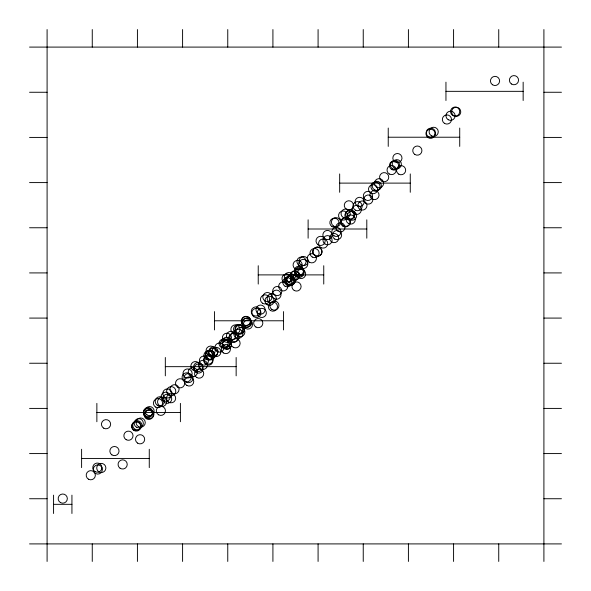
<?xml version="1.0" encoding="UTF-8"?>
<svg xmlns="http://www.w3.org/2000/svg" width="591" height="591" viewBox="0 0 591 591"><rect width="100%" height="100%" fill="white"/><g stroke="black" fill="none" stroke-linecap="round" stroke-linejoin="round"><path stroke-width="0.89" d="M29.55 47.095L561.45 47.095M445.954 91.339L523.153 91.339M29.55 92.262L47.095 92.262M543.905 92.262L561.45 92.262M388.235 137.223L459.724 137.223M29.55 137.422L47.095 137.422M543.905 137.422L561.45 137.422M29.55 182.589L47.095 182.589M543.905 182.589L561.45 182.589M339.67 183.114L410.265 183.114M29.55 227.757L47.095 227.757M543.905 227.757L561.45 227.757M308.118 229.005L366.797 229.005M29.55 272.916L47.095 272.916M543.905 272.916L561.45 272.916M258.23 274.889L323.75 274.889M29.55 318.084L47.095 318.084M543.905 318.084L561.45 318.084M214.467 320.78L283.562 320.78M29.55 363.243L47.095 363.243M543.905 363.243L561.45 363.243M165.325 366.664L236.149 366.664M29.55 408.411L47.095 408.411M543.905 408.411L561.45 408.411M96.865 412.555L180.403 412.555M29.55 453.578L47.095 453.578M543.905 453.578L561.45 453.578M81.602 458.439L149.264 458.439M29.55 498.738L47.095 498.738M543.905 498.738L561.45 498.738M53.574 504.33L71.932 504.33M29.55 543.905L561.45 543.905M543.905 29.55L543.905 561.45M523.153 82.164L523.153 100.514M498.738 29.55L498.738 47.095M498.738 543.905L498.738 561.45M459.724 128.048L459.724 146.405M453.578 29.55L453.578 47.095M453.578 543.905L453.578 561.45M445.954 82.164L445.954 100.514M410.265 173.939L410.265 192.289M408.411 29.55L408.411 47.095M408.411 543.905L408.411 561.45M388.235 128.048L388.235 146.405M366.797 219.822L366.797 238.18M363.243 29.55L363.243 47.095M363.243 543.905L363.243 561.45M339.67 173.939L339.67 192.289M323.75 265.714L323.75 284.064M318.084 29.55L318.084 47.095M318.084 543.905L318.084 561.45M308.118 219.822L308.118 238.18M283.562 311.597L283.562 329.955M272.916 29.55L272.916 47.095M272.916 543.905L272.916 561.45M258.23 265.714L258.23 284.064M236.149 357.489L236.149 375.839M227.757 29.55L227.757 47.095M227.757 543.905L227.757 561.45M214.467 311.597L214.467 329.955M182.589 29.55L182.589 47.095M182.589 543.905L182.589 561.45M180.403 403.372L180.403 421.73M165.325 357.489L165.325 375.839M149.264 449.263L149.264 467.614M137.422 29.55L137.422 47.095M137.422 543.905L137.422 561.45M96.865 403.372L96.865 421.73M92.262 29.55L92.262 47.095M92.262 543.905L92.262 561.45M81.602 449.263L81.602 467.614M71.932 495.147L71.932 513.505M53.574 495.147L53.574 513.505M47.095 29.55L47.095 561.45M414.764 154.391A4.588 4.588 0 0 0 421.915 150.919A4.588 4.588 0 0 0 415.333 146.465A4.588 4.588 0 0 0 414.764 154.391M492.458 84.742A4.588 4.588 0 0 0 499.602 81.27A4.588 4.588 0 0 0 493.02 76.815A4.588 4.588 0 0 0 492.458 84.742M365.999 203.518A4.588 4.588 0 0 0 372.884 199.544A4.588 4.588 0 0 0 365.999 195.569A4.588 4.588 0 0 0 365.999 203.518M331.854 242.059A4.588 4.588 0 0 0 338.739 238.084A4.588 4.588 0 0 0 331.854 234.11A4.588 4.588 0 0 0 331.854 242.059M334.75 239.067A4.588 4.588 0 0 0 341.635 235.092A4.588 4.588 0 0 0 334.75 231.118A4.588 4.588 0 0 0 334.75 239.067M348.431 223.509A4.588 4.588 0 0 0 355.317 219.534A4.588 4.588 0 0 0 348.431 215.56A4.588 4.588 0 0 0 348.431 223.509M360.111 209.473A4.588 4.588 0 0 0 366.996 205.498A4.588 4.588 0 0 0 360.111 201.524A4.588 4.588 0 0 0 360.111 209.473M394.84 161.89A4.588 4.588 0 0 0 401.991 158.418A4.588 4.588 0 0 0 395.409 153.963A4.588 4.588 0 0 0 394.84 161.89M259.205 316.71A4.588 4.588 0 0 0 266.356 313.237A4.588 4.588 0 0 0 259.774 308.783A4.588 4.588 0 0 0 259.205 316.71M324.961 243.98A4.588 4.588 0 0 0 332.112 240.507A4.588 4.588 0 0 0 325.53 236.053A4.588 4.588 0 0 0 324.961 243.98M280.932 290.351A4.588 4.588 0 0 0 287.817 286.376A4.588 4.588 0 0 0 280.932 282.402A4.588 4.588 0 0 0 280.932 290.351M333.435 226.013A4.588 4.588 0 0 0 340.586 222.541A4.588 4.588 0 0 0 334.004 218.086A4.588 4.588 0 0 0 333.435 226.013M210.714 356.846A4.588 4.588 0 0 0 217.591 352.871A4.588 4.588 0 0 0 210.714 348.897A4.588 4.588 0 0 0 210.714 356.846M237.25 333.258A4.588 4.588 0 0 0 244.127 329.283A4.588 4.588 0 0 0 237.25 325.309A4.588 4.588 0 0 0 237.25 333.258M273.892 298.485A4.588 4.588 0 0 0 281.043 295.012A4.588 4.588 0 0 0 274.46 290.558A4.588 4.588 0 0 0 273.892 298.485M196.005 372.345A4.588 4.588 0 0 0 203.149 368.873A4.588 4.588 0 0 0 196.567 364.418A4.588 4.588 0 0 0 196.005 372.345M269.393 302.282A4.588 4.588 0 0 0 276.27 298.307A4.588 4.588 0 0 0 269.393 294.333A4.588 4.588 0 0 0 269.393 302.282M126.149 439.682A4.588 4.588 0 0 0 133.034 435.707A4.588 4.588 0 0 0 126.149 431.733A4.588 4.588 0 0 0 126.149 439.682M172.21 393.237A4.588 4.588 0 0 0 179.095 389.262A4.588 4.588 0 0 0 172.21 385.288A4.588 4.588 0 0 0 172.21 393.237M206.074 363.546A4.588 4.588 0 0 0 212.959 359.572A4.588 4.588 0 0 0 206.074 355.597A4.588 4.588 0 0 0 206.074 363.546M60.459 502.572A4.588 4.588 0 0 0 67.344 498.597A4.588 4.588 0 0 0 60.459 494.623A4.588 4.588 0 0 0 60.459 502.572M146.25 418.679A4.588 4.588 0 0 0 153.401 415.207A4.588 4.588 0 0 0 146.819 410.752A4.588 4.588 0 0 0 146.25 418.679M398.792 174.168A4.588 4.588 0 0 0 405.67 170.193A4.588 4.588 0 0 0 398.792 166.219A4.588 4.588 0 0 0 398.792 174.168M271.816 309.389A4.588 4.588 0 0 0 278.959 305.916A4.588 4.588 0 0 0 272.377 301.462A4.588 4.588 0 0 0 271.816 309.389M270.612 310.593A4.588 4.588 0 0 0 277.497 306.618A4.588 4.588 0 0 0 270.612 302.644A4.588 4.588 0 0 0 270.612 310.593M196.833 377.575A4.588 4.588 0 0 0 203.718 373.601A4.588 4.588 0 0 0 196.833 369.626A4.588 4.588 0 0 0 196.833 377.575M223.295 352.871A4.588 4.588 0 0 0 230.446 349.399A4.588 4.588 0 0 0 223.863 344.945A4.588 4.588 0 0 0 223.295 352.871M298.795 277.969A4.588 4.588 0 0 0 305.68 273.995A4.588 4.588 0 0 0 298.795 270.021A4.588 4.588 0 0 0 298.795 277.969M294.229 290.469A4.588 4.588 0 0 0 301.115 286.495A4.588 4.588 0 0 0 294.229 282.52A4.588 4.588 0 0 0 294.229 290.469M233.253 347.264A4.588 4.588 0 0 0 240.138 343.29A4.588 4.588 0 0 0 233.253 339.315A4.588 4.588 0 0 0 233.253 347.264M255.962 327.089A4.588 4.588 0 0 0 262.847 323.114A4.588 4.588 0 0 0 255.962 319.14A4.588 4.588 0 0 0 255.962 327.089M120.076 468.227A4.588 4.588 0 0 0 127.228 464.748A4.588 4.588 0 0 0 120.645 460.293A4.588 4.588 0 0 0 120.076 468.227M137.511 443.087A4.588 4.588 0 0 0 144.662 439.615A4.588 4.588 0 0 0 138.08 435.153A4.588 4.588 0 0 0 137.511 443.087M453.629 115.629A4.588 4.588 0 0 0 460.773 112.157A4.588 4.588 0 0 0 454.198 107.702A4.588 4.588 0 0 0 453.629 115.629M444.351 123.283A4.588 4.588 0 0 0 451.494 119.81A4.588 4.588 0 0 0 444.912 115.356A4.588 4.588 0 0 0 444.351 123.283M448.251 119.744A4.588 4.588 0 0 0 455.136 115.77A4.588 4.588 0 0 0 448.251 111.795A4.588 4.588 0 0 0 448.251 119.744M381.867 181.164A4.588 4.588 0 0 0 388.752 177.189A4.588 4.588 0 0 0 381.867 173.215A4.588 4.588 0 0 0 381.867 181.164M392.69 168.967A4.588 4.588 0 0 0 399.568 164.992A4.588 4.588 0 0 0 392.69 161.018A4.588 4.588 0 0 0 392.69 168.967M365.607 199.898A4.588 4.588 0 0 0 372.485 195.924A4.588 4.588 0 0 0 365.607 191.949A4.588 4.588 0 0 0 365.607 199.898M373.194 190.634A4.588 4.588 0 0 0 380.072 186.66A4.588 4.588 0 0 0 373.194 182.685A4.588 4.588 0 0 0 373.194 190.634M334.092 235.861A4.588 4.588 0 0 0 340.97 231.886A4.588 4.588 0 0 0 334.092 227.912A4.588 4.588 0 0 0 334.092 235.861M309.544 262.264A4.588 4.588 0 0 0 316.429 258.289A4.588 4.588 0 0 0 309.544 254.315A4.588 4.588 0 0 0 309.544 262.264M314.966 255.504A4.588 4.588 0 0 0 322.11 252.032A4.588 4.588 0 0 0 315.528 247.577A4.588 4.588 0 0 0 314.966 255.504M318.017 244.704A4.588 4.588 0 0 0 325.168 241.231A4.588 4.588 0 0 0 318.586 236.769A4.588 4.588 0 0 0 318.017 244.704M274.689 294.835A4.588 4.588 0 0 0 281.833 291.363A4.588 4.588 0 0 0 275.251 286.908A4.588 4.588 0 0 0 274.689 294.835M243.935 324.873A4.588 4.588 0 0 0 250.82 320.898A4.588 4.588 0 0 0 243.935 316.924A4.588 4.588 0 0 0 243.935 324.873M253.546 315.454A4.588 4.588 0 0 0 260.432 311.479A4.588 4.588 0 0 0 253.546 307.505A4.588 4.588 0 0 0 253.546 315.454M286.613 284.951A4.588 4.588 0 0 0 293.491 280.984A4.588 4.588 0 0 0 286.613 277.009A4.588 4.588 0 0 0 286.613 284.951M244.083 326.757A4.588 4.588 0 0 0 250.968 322.782A4.588 4.588 0 0 0 244.083 318.808A4.588 4.588 0 0 0 244.083 326.757M253.82 316.732A4.588 4.588 0 0 0 260.963 313.26A4.588 4.588 0 0 0 254.381 308.805A4.588 4.588 0 0 0 253.82 316.732M300.967 267.937A4.588 4.588 0 0 0 307.852 263.97A4.588 4.588 0 0 0 300.967 259.996A4.588 4.588 0 0 0 300.967 267.937M146.989 414.926A4.588 4.588 0 0 0 154.14 411.454A4.588 4.588 0 0 0 147.558 407A4.588 4.588 0 0 0 146.989 414.926M157.199 405.13A4.588 4.588 0 0 0 164.35 401.651A4.588 4.588 0 0 0 157.767 397.196A4.588 4.588 0 0 0 157.199 405.13M177.522 387.098A4.588 4.588 0 0 0 184.673 383.625A4.588 4.588 0 0 0 178.09 379.171A4.588 4.588 0 0 0 177.522 387.098M159.829 405.84A4.588 4.588 0 0 0 166.714 401.865A4.588 4.588 0 0 0 159.829 397.891A4.588 4.588 0 0 0 159.829 405.84M186.187 382.096A4.588 4.588 0 0 0 193.072 378.122A4.588 4.588 0 0 0 186.187 374.147A4.588 4.588 0 0 0 186.187 382.096M200.615 368.887A4.588 4.588 0 0 0 207.5 364.913A4.588 4.588 0 0 0 200.615 360.938A4.588 4.588 0 0 0 200.615 368.887M155.699 407.118A4.588 4.588 0 0 0 162.577 403.143A4.588 4.588 0 0 0 155.699 399.169A4.588 4.588 0 0 0 155.699 407.118M95.055 471.603A4.588 4.588 0 0 0 101.94 467.629A4.588 4.588 0 0 0 95.055 463.654A4.588 4.588 0 0 0 95.055 471.603M95.513 473.48A4.588 4.588 0 0 0 102.398 469.505A4.588 4.588 0 0 0 95.513 465.531A4.588 4.588 0 0 0 95.513 473.48M138.39 426.547A4.588 4.588 0 0 0 145.275 422.572A4.588 4.588 0 0 0 138.39 418.598A4.588 4.588 0 0 0 138.39 426.547M431.393 135.79A4.588 4.588 0 0 0 438.271 131.815A4.588 4.588 0 0 0 431.393 127.841A4.588 4.588 0 0 0 431.393 135.79M394.227 168.029A4.588 4.588 0 0 0 401.378 164.557A4.588 4.588 0 0 0 394.795 160.102A4.588 4.588 0 0 0 394.227 168.029M374.509 189.822A4.588 4.588 0 0 0 381.387 185.847A4.588 4.588 0 0 0 374.509 181.873A4.588 4.588 0 0 0 374.509 189.822M391.7 169.499A4.588 4.588 0 0 0 398.585 165.524A4.588 4.588 0 0 0 391.7 161.55A4.588 4.588 0 0 0 391.7 169.499M355.324 210.137A4.588 4.588 0 0 0 362.202 206.163A4.588 4.588 0 0 0 355.324 202.188A4.588 4.588 0 0 0 355.324 210.137M288.186 284.884A4.588 4.588 0 0 0 295.072 280.91A4.588 4.588 0 0 0 288.186 276.935A4.588 4.588 0 0 0 288.186 284.884M331.854 226.516A4.588 4.588 0 0 0 339.005 223.043A4.588 4.588 0 0 0 332.423 218.589A4.588 4.588 0 0 0 331.854 226.516M295.086 268.787A4.588 4.588 0 0 0 302.237 265.307A4.588 4.588 0 0 0 295.655 260.853A4.588 4.588 0 0 0 295.086 268.787M346.555 209.317A4.588 4.588 0 0 0 353.44 205.343A4.588 4.588 0 0 0 346.555 201.368A4.588 4.588 0 0 0 346.555 209.317M224.639 341.724A4.588 4.588 0 0 0 231.517 337.749A4.588 4.588 0 0 0 224.639 333.775A4.588 4.588 0 0 0 224.639 341.724M284.271 282.535A4.588 4.588 0 0 0 291.156 278.56A4.588 4.588 0 0 0 284.271 274.586A4.588 4.588 0 0 0 284.271 282.535M243.256 324.924A4.588 4.588 0 0 0 250.399 321.452A4.588 4.588 0 0 0 243.817 316.998A4.588 4.588 0 0 0 243.256 324.924M286.583 281.057A4.588 4.588 0 0 0 293.461 277.083A4.588 4.588 0 0 0 286.583 273.108A4.588 4.588 0 0 0 286.583 281.057M207.759 359.188A4.588 4.588 0 0 0 214.902 355.716A4.588 4.588 0 0 0 208.32 351.261A4.588 4.588 0 0 0 207.759 359.188M147.107 418.073A4.588 4.588 0 0 0 153.985 414.106A4.588 4.588 0 0 0 147.107 410.132A4.588 4.588 0 0 0 147.107 418.073M164.808 397.27A4.588 4.588 0 0 0 171.959 393.798A4.588 4.588 0 0 0 165.377 389.343A4.588 4.588 0 0 0 164.808 397.27M217.185 351.527A4.588 4.588 0 0 0 224.063 347.552A4.588 4.588 0 0 0 217.185 343.578A4.588 4.588 0 0 0 217.185 351.527M163.101 400.543A4.588 4.588 0 0 0 170.252 397.071A4.588 4.588 0 0 0 163.67 392.616A4.588 4.588 0 0 0 163.101 400.543M168.93 395.18A4.588 4.588 0 0 0 175.815 391.205A4.588 4.588 0 0 0 168.93 387.231A4.588 4.588 0 0 0 168.93 395.18M190.479 376.179A4.588 4.588 0 0 0 197.357 372.204A4.588 4.588 0 0 0 190.479 368.23A4.588 4.588 0 0 0 190.479 376.179M222.43 347.427A4.588 4.588 0 0 0 229.581 343.955A4.588 4.588 0 0 0 222.999 339.5A4.588 4.588 0 0 0 222.43 347.427M111.876 454.863A4.588 4.588 0 0 0 119.027 451.391A4.588 4.588 0 0 0 112.445 446.936A4.588 4.588 0 0 0 111.876 454.863M511.407 83.974A4.588 4.588 0 0 0 518.551 80.502A4.588 4.588 0 0 0 511.969 76.047A4.588 4.588 0 0 0 511.407 83.974M371.887 198.864A4.588 4.588 0 0 0 379.038 195.392A4.588 4.588 0 0 0 372.456 190.937A4.588 4.588 0 0 0 371.887 198.864M428.519 136.706A4.588 4.588 0 0 0 435.404 132.731A4.588 4.588 0 0 0 428.519 128.757A4.588 4.588 0 0 0 428.519 136.706M357.326 205.838A4.588 4.588 0 0 0 364.211 201.863A4.588 4.588 0 0 0 357.326 197.896A4.588 4.588 0 0 0 357.326 205.838M312.277 257.048A4.588 4.588 0 0 0 319.162 253.074A4.588 4.588 0 0 0 312.277 249.099A4.588 4.588 0 0 0 312.277 257.048M296.66 274.689A4.588 4.588 0 0 0 303.538 270.715A4.588 4.588 0 0 0 296.66 266.74A4.588 4.588 0 0 0 296.66 274.689M289.272 282.771A4.588 4.588 0 0 0 296.157 278.804A4.588 4.588 0 0 0 289.272 274.83A4.588 4.588 0 0 0 289.272 282.771M320.861 247.511A4.588 4.588 0 0 0 327.746 243.536A4.588 4.588 0 0 0 320.861 239.562A4.588 4.588 0 0 0 320.861 247.511M292.855 279.233A4.588 4.588 0 0 0 299.74 275.258A4.588 4.588 0 0 0 292.855 271.284A4.588 4.588 0 0 0 292.855 279.233M288.031 284.478A4.588 4.588 0 0 0 294.916 280.503A4.588 4.588 0 0 0 288.031 276.529A4.588 4.588 0 0 0 288.031 284.478M288.12 284.397A4.588 4.588 0 0 0 294.998 280.422A4.588 4.588 0 0 0 288.12 276.448A4.588 4.588 0 0 0 288.12 284.397M292.405 279.72A4.588 4.588 0 0 0 299.29 275.746A4.588 4.588 0 0 0 292.405 271.771A4.588 4.588 0 0 0 292.405 279.72M230.778 341.768A4.588 4.588 0 0 0 237.929 338.296A4.588 4.588 0 0 0 231.347 333.841A4.588 4.588 0 0 0 230.778 341.768M224.676 348.262A4.588 4.588 0 0 0 231.561 344.287A4.588 4.588 0 0 0 224.676 340.313A4.588 4.588 0 0 0 224.676 348.262M245.649 328.485A4.588 4.588 0 0 0 252.534 324.511A4.588 4.588 0 0 0 245.649 320.536A4.588 4.588 0 0 0 245.649 328.485M236.023 337.727A4.588 4.588 0 0 0 242.908 333.752A4.588 4.588 0 0 0 236.023 329.785A4.588 4.588 0 0 0 236.023 337.727M231.975 340.955A4.588 4.588 0 0 0 239.126 337.483A4.588 4.588 0 0 0 232.544 333.029A4.588 4.588 0 0 0 231.975 340.955M224.307 348.616A4.588 4.588 0 0 0 231.458 345.144A4.588 4.588 0 0 0 224.875 340.689A4.588 4.588 0 0 0 224.307 348.616M238.047 336.02A4.588 4.588 0 0 0 244.925 332.053A4.588 4.588 0 0 0 238.047 328.079A4.588 4.588 0 0 0 238.047 336.02M168.516 402.043A4.588 4.588 0 0 0 175.66 398.57A4.588 4.588 0 0 0 169.078 394.116A4.588 4.588 0 0 0 168.516 402.043M158.573 414.793A4.588 4.588 0 0 0 165.458 410.819A4.588 4.588 0 0 0 158.573 406.852A4.588 4.588 0 0 0 158.573 414.793M186.882 385.443A4.588 4.588 0 0 0 193.767 381.468A4.588 4.588 0 0 0 186.882 377.494A4.588 4.588 0 0 0 186.882 385.443M428.01 137.592A4.588 4.588 0 0 0 435.161 134.12A4.588 4.588 0 0 0 428.578 129.665A4.588 4.588 0 0 0 428.01 137.592M452.558 115.385A4.588 4.588 0 0 0 459.709 111.913A4.588 4.588 0 0 0 453.127 107.459A4.588 4.588 0 0 0 452.558 115.385M389.321 174.02A4.588 4.588 0 0 0 396.199 170.045A4.588 4.588 0 0 0 389.321 166.071A4.588 4.588 0 0 0 389.321 174.02M349.761 219.66A4.588 4.588 0 0 0 356.639 215.685A4.588 4.588 0 0 0 349.761 211.711A4.588 4.588 0 0 0 349.761 219.66M376.762 187.192A4.588 4.588 0 0 0 383.648 183.217A4.588 4.588 0 0 0 376.762 179.25A4.588 4.588 0 0 0 376.762 187.192M343.009 226.294A4.588 4.588 0 0 0 349.894 222.319A4.588 4.588 0 0 0 343.009 218.345A4.588 4.588 0 0 0 343.009 226.294M343.674 225.74A4.588 4.588 0 0 0 350.559 221.765A4.588 4.588 0 0 0 343.674 217.791A4.588 4.588 0 0 0 343.674 225.74M370.801 193.146A4.588 4.588 0 0 0 377.679 189.172A4.588 4.588 0 0 0 370.801 185.197A4.588 4.588 0 0 0 370.801 193.146M296.704 276.647A4.588 4.588 0 0 0 303.855 273.175A4.588 4.588 0 0 0 297.273 268.72A4.588 4.588 0 0 0 296.704 276.647M338.118 231.347A4.588 4.588 0 0 0 345.004 227.372A4.588 4.588 0 0 0 338.118 223.398A4.588 4.588 0 0 0 338.118 231.347M325.146 238.971A4.588 4.588 0 0 0 332.031 234.996A4.588 4.588 0 0 0 325.146 231.022A4.588 4.588 0 0 0 325.146 238.971M301.078 264.864A4.588 4.588 0 0 0 308.221 261.392A4.588 4.588 0 0 0 301.646 256.937A4.588 4.588 0 0 0 301.078 264.864M343.334 217.554A4.588 4.588 0 0 0 350.219 213.58A4.588 4.588 0 0 0 343.334 209.606A4.588 4.588 0 0 0 343.334 217.554M340.837 219.512A4.588 4.588 0 0 0 347.722 215.538A4.588 4.588 0 0 0 340.837 211.571A4.588 4.588 0 0 0 340.837 219.512M201.368 364.396A4.588 4.588 0 0 0 208.52 360.916A4.588 4.588 0 0 0 201.937 356.462A4.588 4.588 0 0 0 201.368 364.396M228.451 339.677A4.588 4.588 0 0 0 235.595 336.205A4.588 4.588 0 0 0 229.013 331.75A4.588 4.588 0 0 0 228.451 339.677M235.528 333.058A4.588 4.588 0 0 0 242.679 329.586A4.588 4.588 0 0 0 236.097 325.131A4.588 4.588 0 0 0 235.528 333.058M224.314 345.816A4.588 4.588 0 0 0 231.199 341.842A4.588 4.588 0 0 0 224.314 337.867A4.588 4.588 0 0 0 224.314 345.816M237.338 333.331A4.588 4.588 0 0 0 244.489 329.859A4.588 4.588 0 0 0 237.907 325.405A4.588 4.588 0 0 0 237.338 333.331M244.6 326.38A4.588 4.588 0 0 0 251.751 322.9A4.588 4.588 0 0 0 245.169 318.446A4.588 4.588 0 0 0 244.6 326.38M257.979 313.444A4.588 4.588 0 0 0 265.13 309.965A4.588 4.588 0 0 0 258.548 305.51A4.588 4.588 0 0 0 257.979 313.444M267.206 304.771A4.588 4.588 0 0 0 274.091 300.797A4.588 4.588 0 0 0 267.206 296.83A4.588 4.588 0 0 0 267.206 304.771M285.032 286.207A4.588 4.588 0 0 0 291.917 282.232A4.588 4.588 0 0 0 285.032 278.258A4.588 4.588 0 0 0 285.032 286.207M195.82 371A4.588 4.588 0 0 0 202.706 367.026A4.588 4.588 0 0 0 195.82 363.051A4.588 4.588 0 0 0 195.82 371M135.044 429.265A4.588 4.588 0 0 0 141.929 425.291A4.588 4.588 0 0 0 135.044 421.317A4.588 4.588 0 0 0 135.044 429.265M134.039 429.901A4.588 4.588 0 0 0 140.924 425.934A4.588 4.588 0 0 0 134.039 421.959A4.588 4.588 0 0 0 134.039 429.901M184.355 381.343A4.588 4.588 0 0 0 191.233 377.368A4.588 4.588 0 0 0 184.355 373.394A4.588 4.588 0 0 0 184.355 381.343M213.75 355.767A4.588 4.588 0 0 0 220.901 352.295A4.588 4.588 0 0 0 214.319 347.84A4.588 4.588 0 0 0 213.75 355.767M206.089 364.632A4.588 4.588 0 0 0 212.974 360.658A4.588 4.588 0 0 0 206.089 356.683A4.588 4.588 0 0 0 206.089 364.632M164.601 402.604A4.588 4.588 0 0 0 171.745 399.132A4.588 4.588 0 0 0 165.162 394.677A4.588 4.588 0 0 0 164.601 402.604M88.487 479.198A4.588 4.588 0 0 0 95.365 475.223A4.588 4.588 0 0 0 88.487 471.249A4.588 4.588 0 0 0 88.487 479.198M99.007 471.965A4.588 4.588 0 0 0 105.892 467.991A4.588 4.588 0 0 0 99.007 464.016A4.588 4.588 0 0 0 99.007 471.965M133.928 430.507A4.588 4.588 0 0 0 140.813 426.532A4.588 4.588 0 0 0 133.928 422.558A4.588 4.588 0 0 0 133.928 430.507M145.393 416.899A4.588 4.588 0 0 0 152.544 413.427A4.588 4.588 0 0 0 145.962 408.972A4.588 4.588 0 0 0 145.393 416.899M354.12 213.691A4.588 4.588 0 0 0 361.271 210.219A4.588 4.588 0 0 0 354.689 205.764A4.588 4.588 0 0 0 354.12 213.691M346.865 219.246A4.588 4.588 0 0 0 354.016 215.774A4.588 4.588 0 0 0 347.434 211.319A4.588 4.588 0 0 0 346.865 219.246M314.722 255.423A4.588 4.588 0 0 0 321.873 251.951A4.588 4.588 0 0 0 315.291 247.496A4.588 4.588 0 0 0 314.722 255.423M347.789 218.175A4.588 4.588 0 0 0 354.94 214.696A4.588 4.588 0 0 0 348.358 210.241A4.588 4.588 0 0 0 347.789 218.175M297.332 275.554A4.588 4.588 0 0 0 304.217 271.579A4.588 4.588 0 0 0 297.332 267.605A4.588 4.588 0 0 0 297.332 275.554M298.928 265.315A4.588 4.588 0 0 0 306.079 261.843A4.588 4.588 0 0 0 299.497 257.388A4.588 4.588 0 0 0 298.928 265.315M265.115 301.048A4.588 4.588 0 0 0 272 297.074A4.588 4.588 0 0 0 265.115 293.099A4.588 4.588 0 0 0 265.115 301.048M262.463 303.205A4.588 4.588 0 0 0 269.614 299.733A4.588 4.588 0 0 0 263.032 295.278A4.588 4.588 0 0 0 262.463 303.205M208.076 354.445A4.588 4.588 0 0 0 215.227 350.973A4.588 4.588 0 0 0 208.645 346.518A4.588 4.588 0 0 0 208.076 354.445M232.869 333.213A4.588 4.588 0 0 0 240.02 329.741A4.588 4.588 0 0 0 233.438 325.286A4.588 4.588 0 0 0 232.869 333.213M205.904 359.239A4.588 4.588 0 0 0 213.055 355.767A4.588 4.588 0 0 0 206.473 351.313A4.588 4.588 0 0 0 205.904 359.239M210.854 355.287A4.588 4.588 0 0 0 218.005 351.815A4.588 4.588 0 0 0 211.423 347.36A4.588 4.588 0 0 0 210.854 355.287M193.124 370.092A4.588 4.588 0 0 0 200.009 366.117A4.588 4.588 0 0 0 193.124 362.143A4.588 4.588 0 0 0 193.124 370.092M221.344 347.501A4.588 4.588 0 0 0 228.229 343.526A4.588 4.588 0 0 0 221.344 339.552A4.588 4.588 0 0 0 221.344 347.501M207.286 358.523A4.588 4.588 0 0 0 214.43 355.051A4.588 4.588 0 0 0 207.847 350.596A4.588 4.588 0 0 0 207.286 358.523M185.271 377.457A4.588 4.588 0 0 0 192.156 373.482A4.588 4.588 0 0 0 185.271 369.515A4.588 4.588 0 0 0 185.271 377.457M136.469 427.234A4.588 4.588 0 0 0 143.354 423.259A4.588 4.588 0 0 0 136.469 419.285A4.588 4.588 0 0 0 136.469 427.234M145.681 416.123A4.588 4.588 0 0 0 152.567 412.149A4.588 4.588 0 0 0 145.681 408.174A4.588 4.588 0 0 0 145.681 416.123M103.75 428.187A4.588 4.588 0 0 0 110.628 424.212A4.588 4.588 0 0 0 103.75 420.238A4.588 4.588 0 0 0 103.75 428.187"/></g></svg>
